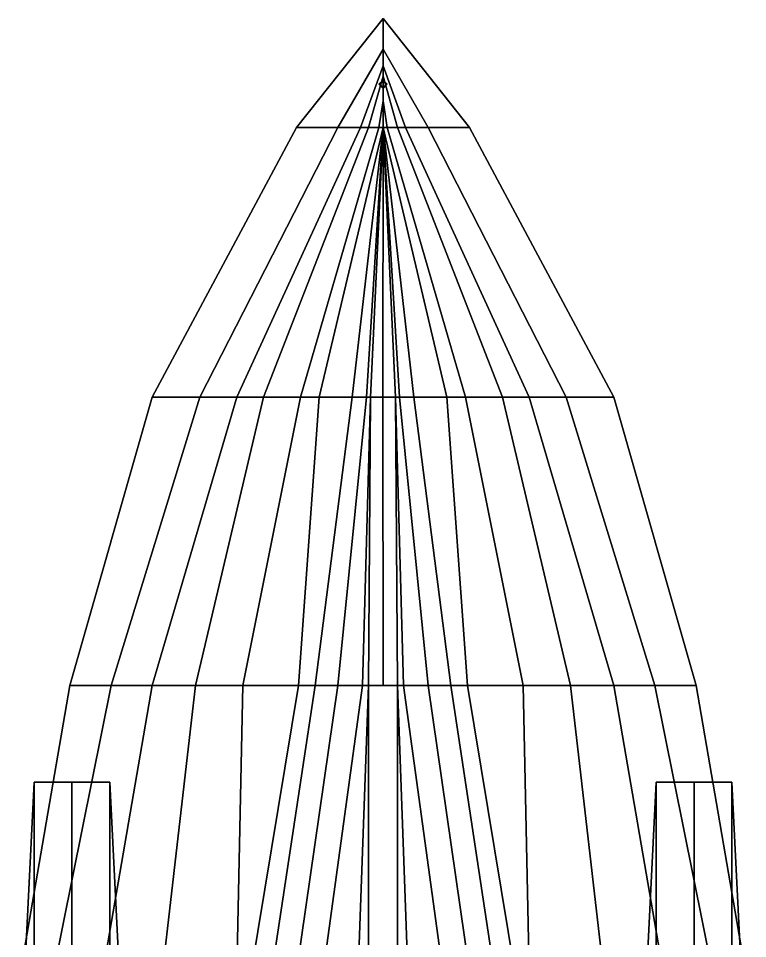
# Model space of a CAD drawing. Header units: millimetres. Extents: x -2.2 to 3, y -14 to 32.7.
# Drawn here: x -1.77 to 1.77, y 9.561 to 14.03 of the extents above; entities that cross this region are included whole.
import ezdxf

# ---------------------------------------------------------------- set-up
doc = ezdxf.new("R2010")
doc.units = ezdxf.units.MM

msp = doc.modelspace()

# ---------------------------------------------------------------- linework, layer by layer
for points in [[(0, 14.03, 2.05), (0, 13.88, 1.380000000000003), (-0.2199999999999832, 13.5, 1.380000000000003), (-0.4199999999999861, 13.5, 2.010000000000002)], [(0, 14.03, 2.05), (0, 14.03, 2.05), (-0.4199999999999861, 13.5, 2.010000000000002), (0.4200000000000174, 13.5, 2.010000000000002)], [(0.4200000000000174, 13.5, 2.010000000000002), (0.2200000000000146, 13.5, 1.380000000000003), (0, 13.88, 1.380000000000003), (0, 14.03, 2.05)], [(0, 13.88, 1.380000000000003), (0, 13.8, 1.080000000000002), (-0.1099999999999838, 13.5, 1.080000000000002), (-0.2199999999999832, 13.5, 1.380000000000003)], [(0.2200000000000146, 13.5, 1.380000000000003), (0.1100000000000151, 13.5, 1.080000000000002), (0, 13.8, 1.080000000000002), (0, 13.88, 1.380000000000003)], [(0, 13.8, 1.080000000000002), (0, 13.75, 0.8900000000000006), (-0.06999999999997752, 13.5, 0.8900000000000006), (-0.1099999999999838, 13.5, 1.080000000000002)], [(0.1100000000000151, 13.5, 1.080000000000002), (0.07000000000000889, 13.5, 0.8900000000000006), (0, 13.75, 0.8900000000000006), (0, 13.8, 1.080000000000002)], [(0, 13.75, 0.8900000000000006), (0, 13.63, 0.490000000000002), (-0.01999999999998037, 13.5, 0.490000000000002), (-0.06999999999997752, 13.5, 0.8900000000000006)], [(1.224606353822377e-18, 13.73, 2.01), (-0.02, 13.71, 2.01), (-0.015, 13.71, 3.32), (9.184547653667829e-19, 13.725, 3.32)], [(4.44956571588051e-16, 13.725, 3.32), (-0.015, 13.71, 3.32), (-3.469446951953614e-18, 13.695, 3.32), (0.015, 13.71, 3.32)], [(0.07000000000000889, 13.5, 0.8900000000000006), (0.02000000000001173, 13.5, 0.490000000000002), (0, 13.63, 0.490000000000002), (0, 13.75, 0.8900000000000006)], [(0.02, 13.71, 2.01), (1.224606353822377e-18, 13.73, 2.01), (9.184547653667829e-19, 13.725, 3.32), (0.015, 13.71, 3.32)], [(-0.02, 13.71, 2.01), (-3.673819061467132e-18, 13.69, 2.01), (-2.755364296100349e-18, 13.695, 3.32), (-0.015, 13.71, 3.32)], [(-3.673819061467132e-18, 13.69, 2.01), (0.02, 13.71, 2.01), (0.015, 13.71, 3.32), (-2.755364296100349e-18, 13.695, 3.32)], [(0, 13.63, 0.490000000000002), (1.577256662950444e-14, 13.5, 0.1500000000000021), (1.571133631181332e-14, 13.5, 0.1500000000000021), (-0.01999999999998037, 13.5, 0.490000000000002)], [(0.02000000000001173, 13.5, 0.490000000000002), (1.571133631181332e-14, 13.5, 0.1500000000000021), (1.577256662950444e-14, 13.5, 0.1500000000000021), (0, 13.63, 0.490000000000002)], [(-0.4199999999999861, 13.5, 2.010000000000002), (-0.2199999999999832, 13.5, 1.380000000000003), (-0.8900000000000037, 12.19, 1.25), (-1.120000000000008, 12.19, 1.920000000000002)], [(0.4200000000000174, 13.5, 2.010000000000002), (-0.4199999999999861, 13.5, 2.010000000000002), (-1.120000000000008, 12.19, 1.920000000000002), (1.120000000000005, 12.19, 1.920000000000002)], [(-0.2199999999999832, 13.5, 1.380000000000003), (-0.1099999999999838, 13.5, 1.080000000000002), (-0.7099999999999969, 12.19, 1.080000000000002), (-0.8900000000000037, 12.19, 1.25)], [(-0.1099999999999838, 13.5, 1.080000000000002), (-0.06999999999997752, 13.5, 0.8900000000000006), (-0.5800000000000014, 12.19, 0.8900000000000006), (-0.7099999999999969, 12.19, 1.080000000000002)], [(-0.06999999999997752, 13.5, 0.8900000000000006), (-0.01999999999998037, 13.5, 0.490000000000002), (-0.4000000000000087, 12.19, 0.490000000000002), (-0.5800000000000014, 12.19, 0.8900000000000006)], [(-0.01999999999998037, 13.5, 0.490000000000002), (1.570965579844597e-14, 13.5, 0.1500000000000021), (-0.3100000000000053, 12.19, 0.1500000000000021), (-0.4000000000000087, 12.19, 0.490000000000002)], [(1.576516694967722e-14, 13.5, 0.1500000000000021), (1.569651957181872e-14, 13.5, 0.1500000000000021), (-0.150000000000007, 12.19, -0.2699999999999996), (-0.3100000000000053, 12.19, 0.1500000000000021)], [(1.576516694967722e-14, 13.5, 0.1500000000000021), (1.569651957181872e-14, 13.5, 0.1500000000000021), (-0.07999999999999957, 12.19, -0.3900000000000006), (-0.150000000000007, 12.19, -0.2699999999999996)], [(1.576516694967722e-14, 13.5, 0.1500000000000021), (1.569577801063815e-14, 13.5, 0.1500000000000021), (-0.06000000000000356, 12.19, -0.4100000000000001), (-0.07999999999999957, 12.19, -0.3900000000000006)], [(1.576516694967722e-14, 13.5, 0.1500000000000021), (1.569577801063815e-14, 13.5, 0.1500000000000021), (-1.2865142978713e-15, 12.19, -0.4199999999999982), (-0.06000000000000356, 12.19, -0.4100000000000001)], [(0.3100000000000028, 12.19, 0.1500000000000021), (0.1500000000000045, 12.19, -0.2699999999999996), (1.569651957181872e-14, 13.5, 0.1500000000000021), (1.576516694967722e-14, 13.5, 0.1500000000000021)], [(0.06000000000000105, 12.19, -0.4100000000000001), (-1.2865142978713e-15, 12.19, -0.4199999999999982), (1.569577801063815e-14, 13.5, 0.1500000000000021), (1.576516694967722e-14, 13.5, 0.1500000000000021)], [(0.07999999999999707, 12.19, -0.3900000000000006), (0.06000000000000105, 12.19, -0.4100000000000001), (1.569577801063815e-14, 13.5, 0.1500000000000021), (1.576516694967722e-14, 13.5, 0.1500000000000021)], [(0.1500000000000045, 12.19, -0.2699999999999996), (0.07999999999999707, 12.19, -0.3900000000000006), (1.569651957181872e-14, 13.5, 0.1500000000000021), (1.576516694967722e-14, 13.5, 0.1500000000000021)], [(0.4000000000000062, 12.19, 0.490000000000002), (0.3100000000000028, 12.19, 0.1500000000000021), (1.576516694967722e-14, 13.5, 0.1500000000000021), (0.02000000000001173, 13.5, 0.490000000000002)], [(0.5799999999999988, 12.19, 0.8900000000000006), (0.4000000000000062, 12.19, 0.490000000000002), (0.02000000000001173, 13.5, 0.490000000000002), (0.07000000000000894, 13.5, 0.8900000000000006)], [(0.7099999999999943, 12.19, 1.080000000000002), (0.5799999999999988, 12.19, 0.8900000000000006), (0.07000000000000894, 13.5, 0.8900000000000006), (0.1100000000000152, 13.5, 1.080000000000002)], [(0.8900000000000011, 12.19, 1.25), (0.7099999999999943, 12.19, 1.080000000000002), (0.1100000000000152, 13.5, 1.080000000000002), (0.2200000000000146, 13.5, 1.380000000000003)], [(1.120000000000005, 12.19, 1.920000000000002), (0.8900000000000011, 12.19, 1.25), (0.2200000000000146, 13.5, 1.380000000000003), (0.4200000000000174, 13.5, 2.010000000000002)], [(-1.120000000000008, 12.19, 1.920000000000002), (-0.8900000000000037, 12.19, 1.25), (-1.319999999999984, 10.79, 1.16), (-1.519999999999987, 10.79, 1.84)], [(1.120000000000005, 12.19, 1.920000000000002), (-1.120000000000008, 12.19, 1.920000000000002), (-1.519999999999987, 10.79, 1.84), (1.520000000000005, 10.79, 1.84)], [(-0.8900000000000037, 12.19, 1.25), (-0.7099999999999969, 12.19, 1.080000000000002), (-1.119999999999995, 10.79, 1.010000000000002), (-1.319999999999984, 10.79, 1.16)], [(-0.7099999999999969, 12.19, 1.080000000000002), (-0.5800000000000014, 12.19, 0.8900000000000006), (-0.9099999999999874, 10.79, 0.7600000000000016), (-1.119999999999995, 10.79, 1.010000000000002)], [(-0.5800000000000014, 12.19, 0.8900000000000006), (-0.4000000000000087, 12.19, 0.490000000000002), (-0.6799999999999976, 10.79, 0.3500000000000014), (-0.9099999999999874, 10.79, 0.7600000000000016)], [(-0.4000000000000087, 12.19, 0.490000000000002), (-0.3100000000000054, 12.19, 0.1500000000000021), (-0.4099999999999873, 10.79, -0.1899999999999977), (-0.6799999999999976, 10.79, 0.3500000000000014)], [(-0.3100000000000054, 12.19, 0.1500000000000021), (-0.150000000000007, 12.19, -0.2699999999999996), (-0.329999999999989, 10.79, -0.3200000000000003), (-0.4099999999999873, 10.79, -0.1899999999999977)], [(-0.150000000000007, 12.19, -0.2699999999999996), (-0.07999999999999957, 12.19, -0.3900000000000006), (-0.2199999999999895, 10.79, -0.4599999999999973), (-0.329999999999989, 10.79, -0.3200000000000003)], [(-0.07999999999999957, 12.19, -0.3900000000000006), (-0.06000000000000356, 12.19, -0.4100000000000001), (-0.099999999999985, 10.79, -0.5799999999999983), (-0.2199999999999895, 10.79, -0.4599999999999973)], [(-0.06000000000000356, 12.19, -0.4100000000000001), (-0.06000000000000356, 12.19, -0.4100000000000001), (-0.06999999999998387, 10.79, -0.5899999999999999), (-0.099999999999985, 10.79, -0.5799999999999983)], [(-0.06000000000000356, 12.19, -0.4100000000000001), (-1.225283980180181e-15, 12.19, -0.4199999999999982), (9.310396420839084e-15, 10.79, -0.5899999999999999), (-0.06999999999998387, 10.79, -0.5899999999999999)], [(0.07000000000000255, 10.79, -0.5899999999999999), (9.310396420839084e-15, 10.79, -0.5899999999999999), (-1.225283980180181e-15, 12.19, -0.4199999999999982), (0.06000000000000105, 12.19, -0.4100000000000001)], [(0.2200000000000082, 10.79, -0.4599999999999973), (0.1000000000000037, 10.79, -0.5799999999999983), (0.06000000000000105, 12.19, -0.4100000000000001), (0.07999999999999707, 12.19, -0.3900000000000006)], [(0.1000000000000037, 10.79, -0.5799999999999983), (0.07000000000000255, 10.79, -0.5899999999999999), (0.06000000000000105, 12.19, -0.4100000000000001)], [(0.3300000000000077, 10.79, -0.3200000000000003), (0.2200000000000082, 10.79, -0.4599999999999973), (0.07999999999999707, 12.19, -0.3900000000000006), (0.1500000000000045, 12.19, -0.2699999999999996)], [(0.410000000000006, 10.79, -0.1899999999999977), (0.3300000000000077, 10.79, -0.3200000000000003), (0.1500000000000045, 12.19, -0.2699999999999996), (0.3100000000000028, 12.19, 0.1500000000000021)], [(0.6800000000000161, 10.79, 0.3500000000000014), (0.410000000000006, 10.79, -0.1899999999999977), (0.3100000000000028, 12.19, 0.1500000000000021), (0.4000000000000062, 12.19, 0.490000000000002)], [(0.9100000000000059, 10.79, 0.7600000000000016), (0.6800000000000161, 10.79, 0.3500000000000014), (0.4000000000000062, 12.19, 0.490000000000002), (0.5799999999999988, 12.19, 0.8900000000000006)], [(1.120000000000014, 10.79, 1.010000000000002), (0.9100000000000059, 10.79, 0.7600000000000016), (0.5799999999999988, 12.19, 0.8900000000000006), (0.7099999999999943, 12.19, 1.080000000000002)], [(1.320000000000003, 10.79, 1.16), (1.120000000000014, 10.79, 1.010000000000002), (0.7099999999999943, 12.19, 1.080000000000002), (0.8900000000000011, 12.19, 1.25)], [(1.520000000000005, 10.79, 1.84), (1.320000000000003, 10.79, 1.16), (0.8900000000000011, 12.19, 1.25), (1.120000000000005, 12.19, 1.920000000000002)], [(-1.519999999999987, 10.79, 1.84), (-1.319999999999984, 10.79, 1.16), (-1.600000000000003, 9.4, 1.060000000000002), (-1.760000000000014, 9.4, 1.780000000000001)], [(1.520000000000005, 10.79, 1.84), (-1.519999999999987, 10.79, 1.84), (-1.760000000000014, 9.4, 1.780000000000001), (1.760000000000011, 9.4, 1.780000000000001)], [(-1.319999999999984, 10.79, 1.16), (-1.119999999999995, 10.79, 1.010000000000002), (-1.360000000000008, 9.4, 0.8900000000000006), (-1.600000000000003, 9.4, 1.060000000000002)], [(-1.119999999999995, 10.79, 1.010000000000002), (-0.9099999999999874, 10.79, 0.7600000000000016), (-1.069999999999995, 9.4, 0.5600000000000023), (-1.360000000000008, 9.4, 0.8900000000000006)], [(-0.9099999999999874, 10.79, 0.7600000000000016), (-0.6799999999999976, 10.79, 0.3500000000000014), (-0.7099999999999952, 9.4, -0.0799999999999983), (-1.069999999999995, 9.4, 0.5600000000000023)], [(-0.6799999999999976, 10.79, 0.3500000000000014), (-0.4099999999999873, 10.79, -0.1899999999999977), (-0.640000000000002, 9.4, -0.1899999999999977), (-0.7099999999999952, 9.4, -0.0799999999999983)], [(-0.4099999999999873, 10.79, -0.1899999999999977), (-0.329999999999989, 10.79, -0.3200000000000003), (-0.5400000000000077, 9.4, -0.3200000000000003), (-0.640000000000002, 9.4, -0.1899999999999977)], [(-0.329999999999989, 10.79, -0.3200000000000003), (-0.2199999999999895, 10.79, -0.4599999999999973), (-0.4200000000000031, 9.4, -0.4599999999999973), (-0.5400000000000077, 9.4, -0.3200000000000003)], [(-0.2199999999999895, 10.79, -0.4599999999999973), (-0.09999999999998499, 10.79, -0.5799999999999983), (-0.2900000000000076, 9.4, -0.5799999999999983), (-0.4200000000000031, 9.4, -0.4599999999999973)], [(-0.09999999999998499, 10.79, -0.5799999999999983), (-0.06999999999998387, 10.79, -0.5899999999999999), (-0.120000000000006, 9.4, -0.6899999999999978), (-0.2900000000000076, 9.4, -0.5799999999999983)], [(-0.06999999999998387, 10.79, -0.5899999999999999), (-0.06999999999998387, 10.79, -0.5899999999999999), (-0.0699999999999946, 9.4, -0.710000000000001), (-0.120000000000006, 9.4, -0.6899999999999978)], [(0.06999999999999183, 9.4, -0.710000000000001), (-0.0699999999999946, 9.4, -0.710000000000001), (-0.06999999999998388, 10.79, -0.5899999999999999), (0.07000000000000255, 10.79, -0.5899999999999999)], [(0.1200000000000032, 9.4, -0.6899999999999978), (0.06999999999999183, 9.4, -0.710000000000001), (0.07000000000000255, 10.79, -0.5899999999999999)], [(0.2900000000000049, 9.4, -0.5799999999999983), (0.1200000000000032, 9.4, -0.6899999999999978), (0.07000000000000255, 10.79, -0.5899999999999999), (0.1000000000000037, 10.79, -0.5799999999999983)], [(0.4200000000000004, 9.4, -0.4599999999999973), (0.2900000000000049, 9.4, -0.5799999999999983), (0.1000000000000037, 10.79, -0.5799999999999983), (0.2200000000000082, 10.79, -0.4599999999999973)], [(0.5400000000000049, 9.4, -0.3200000000000003), (0.4200000000000004, 9.4, -0.4599999999999973), (0.2200000000000082, 10.79, -0.4599999999999973), (0.3300000000000077, 10.79, -0.3200000000000003)], [(0.6399999999999992, 9.4, -0.1899999999999977), (0.5400000000000049, 9.4, -0.3200000000000003), (0.3300000000000077, 10.79, -0.3200000000000003), (0.410000000000006, 10.79, -0.1899999999999977)], [(0.7099999999999924, 9.4, -0.0799999999999983), (0.6399999999999992, 9.4, -0.1899999999999977), (0.410000000000006, 10.79, -0.1899999999999977), (0.6800000000000161, 10.79, 0.3500000000000014)], [(1.069999999999992, 9.4, 0.5600000000000023), (0.7099999999999924, 9.4, -0.0799999999999983), (0.6800000000000161, 10.79, 0.3500000000000014), (0.9100000000000059, 10.79, 0.7600000000000016)], [(1.360000000000005, 9.4, 0.8900000000000006), (1.069999999999992, 9.4, 0.5600000000000023), (0.9100000000000059, 10.79, 0.7600000000000016), (1.120000000000014, 10.79, 1.010000000000002)], [(1.6, 9.4, 1.060000000000002), (1.360000000000005, 9.4, 0.8900000000000006), (1.120000000000014, 10.79, 1.010000000000002), (1.320000000000003, 10.79, 1.16)], [(1.760000000000011, 9.4, 1.780000000000001), (1.6, 9.4, 1.060000000000002), (1.320000000000003, 10.79, 1.16), (1.520000000000005, 10.79, 1.84)], [(-1.693847763108502, 10.32, 2.303847763108502), (-1.77, 8.79, 2.12), (-1.77, 4.24, 2.12), (-1.693847763108502, 4.24, 2.303847763108502)], [(-1.326152236891498, 10.32, 2.303847763108502), (-1.25, 8.79, 2.12), (-1.77, 8.79, 2.12), (-1.693847763108502, 10.32, 2.303847763108502)], [(-1.51, 10.32, 2.379999999999999), (-1.693847763108502, 10.32, 2.303847763108502), (-1.693847763108502, 4.24, 2.303847763108502), (-1.51, 4.24, 2.379999999999999)], [(-1.51, 10.32, 2.379999999999999), (-1.326152236891498, 10.32, 2.303847763108502), (-1.693847763108502, 10.32, 2.303847763108502), (-1.51, 10.32, 2.379999999999999)], [(-1.326152236891498, 10.32, 2.303847763108502), (-1.51, 10.32, 2.379999999999999), (-1.51, 4.24, 2.379999999999999), (-1.326152236891498, 4.24, 2.303847763108502)], [(-1.25, 8.79, 2.12), (-1.326152236891498, 10.32, 2.303847763108502), (-1.326152236891498, 4.24, 2.303847763108502), (-1.25, 4.24, 2.12)], [(1.326152236891498, 10.32, 2.303847763108502), (1.25, 8.79, 2.12), (1.25, 4.24, 2.12), (1.326152236891498, 4.24, 2.303847763108502)], [(1.693847763108502, 10.32, 2.303847763108502), (1.77, 8.79, 2.12), (1.25, 8.79, 2.12), (1.326152236891498, 10.32, 2.303847763108502)], [(1.51, 10.32, 2.379999999999999), (1.326152236891498, 10.32, 2.303847763108502), (1.326152236891498, 4.24, 2.303847763108502), (1.51, 4.24, 2.379999999999999)], [(1.51, 10.32, 2.379999999999999), (1.693847763108502, 10.32, 2.303847763108502), (1.326152236891498, 10.32, 2.303847763108502), (1.51, 10.32, 2.379999999999999)], [(1.693847763108502, 10.32, 2.303847763108502), (1.51, 10.32, 2.379999999999999), (1.51, 4.24, 2.379999999999999), (1.693847763108502, 4.24, 2.303847763108502)], [(1.77, 8.79, 2.12), (1.693847763108502, 10.32, 2.303847763108502), (1.693847763108502, 4.24, 2.303847763108502), (1.77, 4.24, 2.12)]]:
    msp.add_3dface(points)

doc.saveas('drawing.dxf')
